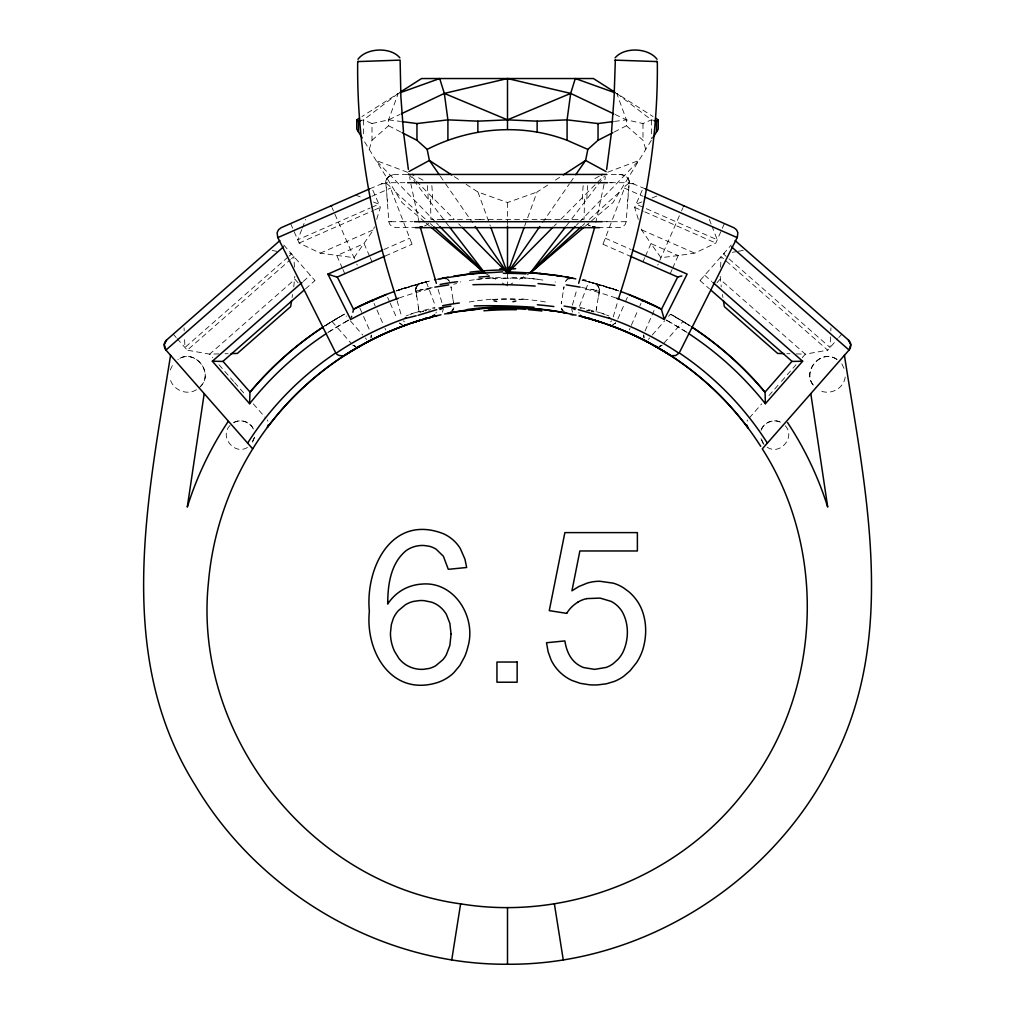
<?xml version="1.0" encoding="UTF-8"?>
<svg xmlns="http://www.w3.org/2000/svg" width="1015" height="1015" viewBox="0 0 1015 1015"><rect width="100%" height="100%" fill="white"/><g stroke="black" fill="none" stroke-linecap="round" stroke-linejoin="round"><path stroke-width="0.75" stroke-dasharray="5 3.75" d="M371.084 337.488L371.287 334.988M416.581 296.482L416.201 287.359L415.807 288.577L417.66 285.126L421.644 283.02M584.513 199.143L584.082 219.392L572.739 219.405M720.181 276.245L721.234 286.877M720.599 267.173L721.081 256.579L827.707 350.175L837.844 338.629M830.524 336.929L830.042 347.511L723.429 253.915L726.41 253.382M830.803 330.877L830.942 327.845M598.101 227.639L619.264 227.588L622.817 226.561L625.088 224.619L626.103 222.031L629.237 182.7A5.773 5.709 3.8 0 0 628.932 180.239L628.209 178.78A8.285 8.209 2.5 0 0 626.547 176.953A10.036 9.947 1.5 0 0 624.872 175.836A12.497 12.396 0.5 0 0 619.01 174.466L607.655 174.44M371.3 336.193L371.312 335.305L370.932 337.995M627.46 202.239L627.651 199.803M628.069 194.918L628.285 192.482M643.713 334.925L643.916 337.488M628.742 187.597L628.983 185.149M292.092 297.509L292.574 294.477M293.766 286.877L294.819 276.245M563.591 289.364L564.01 286.725L561.27 303.815L561.904 299.869M598.419 296.482C600.296 291.584 599.573 283.997 593.344 283.02M591.872 289.478L599.256 291.191A7.092 7.08 -74.5 0 0 594.092 283.21A7.092 7.08 -75 0 1 599.256 291.191L595.856 312.315L596.719 307.038M604.889 179.795L605.384 176.813M604.077 184.235L595.83 222.488M845.178 376.996C843.909 389.088 828.773 396.319 818.559 389.709M254.562 437.148L251.01 444.583M443.301 309.296L442.4 312.138M435.917 313.191L436.285 312.138M572.371 305.147L576.888 289.377M613.263 316.908L617.894 300.757M254.499 437.541L252.024 443.339M369.244 149.395L371.998 140.273L371.998 123.551L363.649 119.859L361.074 120.506M290.607 223.566L299.159 243.054L320.258 253.154L354.007 257.709L373.482 229.796L374.395 226.814M376.692 219.341L380.346 207.415L371.795 187.927M170.19 370.082L173.172 363.839M524.692 225.952L537.049 192.025L548.861 184.349M371.998 140.273L388.555 125.746L388.555 119.859L398.248 93.405L361.949 116.547M579.476 306.34L588.637 282.119M603.1 243.879L625.316 185.999L628.222 183.753L631.926 183.271L645.236 188.815M747.078 421.2L747.7 419.944M301.721 229.58L297.725 239.806L370.221 207.986M302.28 228.121L305.705 219.354M761.085 430.284C763.711 422.075 774.432 418.18 781.715 422.824M453.87 307.723L450.749 312.239M638.321 219.354L634.654 207.415L643.206 187.927M617.831 319.014L624.821 303.13M625.443 301.683L627.359 297.344M642.952 261.794L644.791 257.594M645.413 256.199L650.945 243.613L641.518 229.796L640.605 226.802M629.275 329.976L629.985 328.365M631.33 325.295L638.042 309.981M639.818 305.959L640.947 303.384M657.733 265.143L658.189 264.078M659.801 260.411L680.063 214.254M681.522 210.93L682.879 207.859M645.083 330.979L651.427 316.528M652.061 315.081L655.233 307.862M670.192 273.758L672.044 269.559M672.653 268.163L678.185 255.564L694.742 253.154L715.841 243.054L724.393 223.566M407.345 174.44L395.99 174.44A12.497 12.396 -0.5 0 0 390.128 175.823A10.036 9.947 -1.5 0 0 388.453 176.94A8.285 8.209 -2.5 0 0 386.791 178.78L386.068 180.239A5.773 5.709 -3.8 0 0 385.763 182.7L386.258 187.597M386.385 179.49L386.22 179.858A5.849 5.785 -3.2 0 0 385.763 182.7L405.886 182.7M761.618 429.002C764.726 422.088 773.658 418.852 780.484 422.177M651.351 140.298L613.022 202.556L590.184 221.993M542.518 222.628L569.453 183.766M570.341 182.472L574.833 176.001M566.383 225.838L604.572 176.026M416.822 286.167L418.624 284.289L417.66 285.126M200.475 386.423C214.546 372.619 194.69 348.221 178.323 359.221M230.062 425.45C218.796 436.488 234.693 456.014 247.787 447.209M648.357 339.441L649.613 338.008M652.264 334.975L664.622 320.892M668.631 316.337L670.496 314.206L690.365 326.031A339.974 337.462 -48.7 0 0 670.56 314.13L683.044 321.412A338.49 337.018 -48.7 0 1 688.817 325.028M700.261 280.305L731.219 245.034M664.115 342.981L683.044 321.412L690.365 326.031M716.92 282.83L720.041 279.265L805.339 354.146L827.707 350.175M749.248 418.053L761.707 403.843M768.977 395.558L780.408 382.541M781.448 381.361L795.988 364.791M802.231 357.699L805.339 354.146L796.115 353.905M838.821 337.513L841.74 334.189M199.08 387.793C215.738 374.56 194.994 347.244 177.866 359.589M565.38 281.561L567.398 279.404A7.092 7.08 -78.5 0 0 564.759 282.817M576.279 225.343L578.474 223.059M579.578 221.93L638.942 160.459L607.439 172.296M610.586 321.882L611.614 320.816M554.139 226.091L556.36 223.846M560.8 219.367L596.338 183.499M597.442 182.383L602.999 176.775M582.344 225.749L584.665 223.643M589.309 219.418L619.493 192.025M613.758 324.318L612.768 324.737L615.61 322.96L612.768 324.737L613.834 324.28M615.61 322.96L615.103 323.43M428.901 223.249L427.049 224.67A16.925 16.608 1.1 0 1 424.765 225.914A19.095 18.689 0 0 0 425.222 225.647A16.697 16.367 0.6 0 0 427.531 224.353M288.019 257.036L184.958 347.511L184.476 336.929M289.212 255.996L291.571 253.915L288.59 253.382M177.156 338.629L187.293 350.175L290.366 259.7M291.546 258.66L293.919 256.579L294.401 267.173M303.219 281.459L310.298 275.243M305.452 288.932L314.98 280.571M585.389 226.091L588.992 223.021M398.248 93.405L363.649 119.859L363.649 135.579M555.421 180.086L560.673 176.673M328.822 331.918L347.612 320.677M326.183 325.028A338.49 337.018 48.7 0 1 331.956 321.412L344.428 314.117A339.974 337.462 48.7 0 0 324.648 326.043L344.428 314.117L346.369 316.337M324.635 326.031L337.741 317.936M660.562 345.988L661.526 345.481M502.184 282.995L507.5 286.014L512.816 282.995M519.464 279.201L530.109 273.149M599.269 176.204L591.961 180.188M347.485 320.753L348.145 320.385M348.018 320.448L348.944 319.941M196.441 389.709C186.227 396.319 171.091 389.088 169.822 376.996M233.285 422.824C240.568 418.18 251.289 422.075 253.915 430.284M614.265 131.975L626.445 125.746L626.445 119.859L616.752 93.405L653.051 116.547M371.998 123.551L388.555 119.859L399.986 114.429M615.014 114.429L626.445 119.859L642.99 123.551L651.351 119.859L655.208 120.836M369.764 188.815L383.074 183.271L386.778 183.753L389.684 185.999L411.9 243.879M371.947 196.288L390.775 188.029M371.668 207.352L378.925 204.167L373.076 201.884M299.159 243.054L373.101 210.6M374.548 209.953L380.346 207.415M320.258 253.154L373.482 229.796M383.898 249.538L409.743 238.195M385.383 255.945L412.039 244.247M406.089 315.931L408.499 315.005M641.924 201.884L636.075 204.167L717.275 239.806L712.149 226.662M652.138 197.9L659.446 195.058M409.768 314.548L412.242 313.66M658.963 346.458L661.285 345.62M396.586 290.798L426.249 281.815A334.214 332.958 -23.7 0 0 396.814 290.607L399.047 289.846M466.139 184.349L477.951 192.025L507.5 202.556L537.049 192.025M234.516 422.177C241.342 418.852 250.274 422.088 253.382 429.002M396.421 290.95L426.249 281.815L425.145 282.119M415.275 312.607L435.004 307.393M382.312 183.423L381.196 183.804L386.157 183.525M418.282 307.038L419.144 312.315L416.023 291.115M415.744 291.191A7.105 7.092 -72.4 0 1 420.908 283.21A7.105 7.105 0 0 0 415.731 291.191L423.141 289.491L421.606 289.808M421.935 282.944L423.192 282.614M422.671 282.754L423.851 282.449M424.663 282.233L431.984 280.457M420.616 311.922L419.918 312.1L423.547 311.224L421.745 311.656M429.002 289.085L428.267 289.262A327.109 325.815 -23.7 0 0 399.415 297.89M426.884 281.675L428.33 281.32M417.799 290.671L420.933 289.96M628.843 183.525L633.804 183.804L631.14 183.208L632.688 183.423M425.957 288.894L433.392 287.41L431.997 287.676M428.178 288.438L429.383 288.197M732.373 252.329L736.839 251.542M738.324 251.276L745.784 249.944M469.196 302.013L474.5 301.138M469.349 280.432L485.081 278.338L503.3 277.311M477.481 300.681L492.009 299.108M476.568 279.328L490.892 277.856M614.481 121.407L626.445 119.859M218.885 353.905L209.661 354.146L187.293 350.175M225.038 353.753L228.121 353.677M546.095 219.456L572.777 219.405M610.472 182.7L629.237 182.7A5.849 5.785 3.2 0 0 628.78 179.858M479.511 219.468L546.527 219.456M401.293 221.714L412.902 221.701M606.602 221.714L613.707 221.714M390.864 221.714L402.676 221.714M612.324 221.714L626.128 221.714M416.899 227.639L395.736 227.588L392.183 226.561L389.912 224.619L388.897 222.031L386.258 187.597M609.114 182.7L612.108 182.7M480.006 219.468L442.223 219.405M602.098 221.701L608.061 221.714M388.872 221.714L391.435 221.714M442.261 219.405L430.918 219.392L430.487 199.143M786.879 353.677L789.962 353.753M511.788 277.311L529.906 278.326L545.575 280.419M521.405 298.994L523.283 299.12M524.159 277.856L538.432 279.328M523.271 299.12L537.519 300.681M388.555 119.859L400.519 121.407M540.513 301.138L545.804 302.013M272.198 250.477L279.645 251.796M581.608 287.41L589.043 288.894M579.996 307.393L599.725 312.607M587.013 310.26L589.512 310.806L588.751 310.628M593.394 289.808L594.067 289.96M582.001 280.229L584.056 280.698M583.054 280.47L592.189 282.69M593.889 311.808L591.453 311.237L594.765 312.024M597.721 290.798L598.723 291.051M587.431 281.51L589.855 282.119M585.998 289.085L586.784 289.275A326.982 325.688 23.7 0 1 615.597 297.89M589.334 281.98L590.337 282.233M591.149 282.449L593.065 282.944M595.615 283.604L599.028 284.555M602.428 285.545L615.953 289.846M618.579 290.95L588.751 281.815A334.113 332.844 23.7 0 1 618.186 290.62M602.758 313.66L605.232 314.548M612.591 288.717L618.414 290.798M353.474 345.481L356.037 346.458M606.501 315.005L608.911 315.931M407.561 172.296L376.058 160.459L435.422 221.93M401.09 324.242L402.232 324.737L399.732 323.29M355.555 195.058L362.863 197.9M624.225 188.029L643.053 196.288M634.654 207.415L643.345 211.234M644.804 211.869L715.841 243.054M641.518 229.796L694.742 253.154M605.257 238.195L631.102 249.538M602.961 244.247L629.617 255.945M353.715 345.62L354.438 345.988M388.555 125.746L400.722 131.975M423.039 180.188L415.731 176.204M836.677 359.221C820.31 348.221 800.454 372.619 814.525 386.423M767.213 447.209C780.307 456.014 796.204 436.488 784.938 425.45M666.056 319.941L666.855 320.385M666.728 320.309L686.178 331.918M484.891 273.149L495.523 279.201M837.134 359.589C820.006 347.244 799.262 374.56 815.92 387.793M454.327 176.673L459.579 180.086M587.469 224.353L587.951 224.67A16.925 16.608 -1.1 0 0 590.235 225.914A19.095 18.689 0 0 1 589.778 225.647A16.697 16.367 -0.6 0 1 587.469 224.353L586.099 223.249M399.39 322.96L401.648 324.521M616.752 93.405L651.351 119.859L651.351 138.725M424.803 221.993L401.978 202.556L363.649 140.298M426.008 223.021L429.611 226.091M704.702 275.243L711.781 281.459M700.02 280.571L709.548 288.932M626.445 125.746L642.99 140.273L645.756 149.395M395.495 192.025L425.678 219.418M430.322 223.643L432.644 225.749M564.251 312.239L561.13 307.723M412.001 176.775L415.338 180.137M416.442 181.254L454.2 219.367M458.64 223.846L460.861 226.091M436.513 223.059L438.721 225.343M596.351 284.276L598.203 286.205M403.386 320.816L404.414 321.882M449.62 281.561L447.602 279.404A7.092 7.092 78.5 0 1 450.241 282.83M283.781 245.034L314.739 280.305M350.378 320.892L362.736 334.975M365.387 338.008L366.643 339.441M298.08 282.83L294.959 279.265L209.661 354.146L212.769 357.699M331.956 321.412L350.886 342.981M219.012 364.791L233.552 381.361M234.592 382.541L246.023 395.558M253.293 403.843L265.752 418.053M173.261 334.189L176.179 337.513M763.99 444.583L760.438 437.148M408.512 173.54L448.605 225.838M440.167 176.001L444.659 182.472M445.547 183.766L472.483 222.628M841.828 363.839L844.81 370.082M267.3 419.944L267.922 421.2M762.976 443.339L760.501 437.541M579.121 313.254L578.816 312.48M572.6 312.138L571.699 309.296M369.587 256.199L364.068 243.613L336.815 255.564L342.347 268.163M370.196 257.607L372.048 261.794M387.641 297.344L389.557 301.683M390.179 303.13L397.17 319.014M332.121 207.859L333.478 210.93M334.937 214.254L355.199 260.411M356.811 264.078L357.267 265.143M374.053 303.384L375.182 305.959M376.958 309.981L383.67 325.295M385.015 328.365L385.725 329.976M342.956 269.559L344.808 273.758M359.767 307.862L362.939 315.081M363.573 316.528L369.917 330.979M709.295 219.354L711.578 225.203M426.363 282.119L435.524 306.34M477.951 192.025L490.308 225.952M438.112 289.377L442.629 305.147M397.106 300.757L401.737 316.908M419.17 222.488L410.923 184.235M409.616 176.813L410.111 179.795M453.096 299.869L453.73 303.815L450.99 286.725L451.409 289.364M722.426 294.477L722.908 297.509M644.068 337.995L643.688 335.229L643.7 336.193M386.715 192.482L386.931 194.918M387.349 199.803L387.54 202.239M184.058 327.845L184.197 330.877M642.99 123.551L642.99 140.273M507.5 202.556L507.5 224.518M507.5 273.149L507.5 286.014M662.3 345.087A8.97 5.989 -60 0 1 659.763 346.255M667.781 320.918A333.009 330.433 -48.7 0 1 687.142 332.565M411.506 313.876A23.599 0.749 -18.1 0 1 414.64 312.772M433.722 308.509A33.064 3.882 -19.1 0 1 434.813 308.256M600.36 312.772A23.599 0.749 18.1 0 1 603.494 313.876M580.187 308.256A33.064 3.882 19.1 0 1 581.278 308.509M512.702 268.023A112.132 1.078 11.8 0 1 515.201 268.556M441.182 279.1A113.401 3.756 -8.6 0 1 437.579 279.442M505.216 268.062A113.591 1.117 -11.8 0 1 507.335 267.617M591.593 282.195A119.91 1.561 11.2 0 1 591.529 282.297M591.276 282.322A118.146 0.888 12.2 0 1 590.806 282.259M586.556 310.171A119.034 0.812 11 0 1 588.345 310.552M428.673 310.171A119.009 0.85 -10.9 0 1 430.728 309.74M590.527 289.186A123.538 0.939 10.5 0 1 592.265 289.554M595.97 290.404A123.538 0.939 10.5 0 1 596.477 290.569M419.652 290.15A123.551 0.723 -10.9 0 1 421.301 289.783M427.81 288.603A123.538 0.799 -10.8 0 1 431.413 287.867M453.68 284.162A125.175 1.231 -10.2 0 1 456.623 283.604M596.655 290.1A125.162 1.687 9.6 0 1 596.186 290.15M422.341 311.377A119.034 0.913 -10.8 0 1 423.09 311.186M492.58 299.425A45.865 8.653 0.2 0 1 520.758 299.4M492.859 299.577A45.776 8.526 -0.2 0 1 522.585 299.488M503.694 278.199A48.809 8.627 0.3 0 1 522.598 278.694M460.721 281.904A86.288 2.398 -7.5 0 1 460.303 281.942M492.377 278.694A48.809 8.627 -0.3 0 1 511.395 278.199M555.535 282.043A86.097 2.411 7.5 0 1 555.129 282.018M355.225 346.255A8.97 6.014 59.9 0 1 352.687 345.1M327.858 332.565A333.009 330.433 48.7 0 1 347.219 320.918M586.797 199.042A322.402 274.837 -71.8 0 1 587.71 185.618M431.844 185.605A322.402 279.315 70.9 0 1 432.72 199.244M619.01 174.517A11.901 11.812 0 0 1 626.585 176.889M626.534 176.953A8.145 8.069 1.9 0 1 628.425 179.122M427.29 185.618A322.402 274.837 71.8 0 1 428.203 199.042M582.28 199.244A322.402 279.315 -70.9 0 1 583.156 185.605M388.415 176.889A11.901 11.812 0 0 1 395.99 174.517M386.575 179.122A8.145 8.069 -1.9 0 1 388.466 176.953M402.866 288.565L398.248 290.112L426.249 281.815L402.866 288.565M426.249 310.628L425.475 310.806L426.249 310.628M678.185 255.564L660.993 257.709L650.945 243.613L678.185 255.564M598.165 284.314L588.751 281.815L616.752 290.112L598.165 284.314M452.335 310.856A7.092 7.08 78.2 0 0 453.705 308.395A7.092 7.092 78.8 0 1 452.335 310.856M561.295 308.395A7.092 7.08 -78.2 0 0 562.665 310.856A7.092 7.092 -78.8 0 1 561.295 308.395"/><path stroke-width="1.5" d="M615.344 60.037L614.113 96.894L611.512 131.861M656.337 61.395L657.314 61.585C658.354 142.392 643.548 222.666 618.325 299.26M712.961 282.487L802.649 361.226L765.386 403.691L765.094 392.539M611.36 133.371L606.64 169.378M615.268 92.873L575.302 78.536L570.671 93.405L567.081 119.859L567.081 140.298L587.837 149.395L598.038 140.273L612.92 132.673M353.512 309.613L352.865 312.239M170.571 355.313C148 497.261 113.325 654.688 195.197 785.217C259.193 893.327 381.399 965.087 507.5 964.25C641.975 965.24 771.768 883.38 831.729 763.483C898.909 636.253 865.199 489.623 844.429 355.313M204.193 393.617L187.293 507.081C196.77 476.796 210.587 447.869 228.185 421.453M291.61 300.554L290.658 306.632L237.345 353.436L231.192 353.588M451.751 959.822L460.607 903.87C309.702 883.278 192.546 734.162 208.43 582.661C212.503 534.398 228.375 487.251 254.283 446.334A304.348 301.886 48.7 0 1 348.83 352.738M268.277 424.879L267.414 427.252L270.853 422.849A302.356 300.973 48.7 0 1 354.032 349.541M249.931 392.45L249.614 403.691L254.854 397.258A333.009 330.433 48.7 0 1 326.602 333.389M587.837 149.395L585.604 160.459L575.733 174.707M594.384 228.337L578.652 283.325M351.647 316.376L351.406 317.2M475.172 226.523L507.5 273.149L524.146 227.436M357.965 59.263C366.542 47.743 390.686 46.728 399.859 57.83M615.141 57.83C624.314 46.728 648.458 47.743 657.035 59.263M642.026 300.935L642.368 300.136L645.997 301.747M683.45 206.553L683.806 205.74M620.406 291.394A334.214 332.958 23.7 0 1 661.488 309.258L677.665 277.032L630.264 256.224M616.435 298.182A326.982 325.688 23.7 0 1 657.974 316.134L664.317 319.484L687.104 274.113L632.535 250.172M679.695 352.015L737.309 237.307L737.867 232.663L736.522 229.809L733.997 227.779L645.4 188.892M652.823 137.9L658.24 129.108L658.24 119.859L655.589 118.171M490.841 227.436L507.5 273.149L539.815 226.523M565.431 227.081L530.109 273.149L584.183 227.106M691.634 326.881A339.974 337.462 -48.7 0 1 764.955 392.196L791.979 361.302L710.69 289.935M434.572 315.183L433.976 315.741M369.397 340.532L367.531 341.941A300.11 300.11 0 0 1 406.85 324.686L406.711 324.724M575.175 226.485L530.109 273.149L581.189 226.802M508.604 272.033L553.023 227.208M279.874 240.593L166.536 340.076L164.24 344.415L165.851 349.934L252.659 448.833M283.375 246.962L165.94 350.048A7.092 7.092 0 0 1 166.6 340.038M249.614 403.691L212.351 361.226L302.039 282.487M304.31 289.935L222.97 361.327L250.083 392.12A339.974 337.462 48.7 0 1 323.366 326.881M653.926 120.506L656.502 121.166L658.24 119.859M368.356 341.433L348.805 352.687M563.3 174.961L585.604 160.459L606.069 171.548M362.177 137.9L356.76 129.108L356.76 119.859L359.411 118.171M400.418 92.022L421.58 78.536L593.42 78.536L614.582 92.022M344.58 355.288L345.481 354.793A298.841 297.611 -23.7 0 1 431.248 317.149L433.392 316.185L432.073 316.87M354.844 349.02L356.519 348.043M601.324 175.024L602.339 174.44M356.925 347.802L357.762 347.32M358.181 347.079L359.018 346.597M359.45 346.369L360.706 345.658M396.675 299.26C371.452 222.666 356.646 142.392 357.686 61.585L358.663 61.395M403.488 131.861L400.887 96.894L400.113 60.126L357.686 61.585M408.918 171.548L429.396 160.459L451.7 174.961M384.736 256.224L337.31 277.044L353.524 309.271L359.424 306.264M359.132 306.416L386.385 294.452M360.312 345.861L358.777 346.394M360.617 305.693L363.002 304.538M401.42 113.756L444.329 93.405L507.5 78.536L570.671 93.405L613.58 113.756M365.4 303.409L367.798 302.292M369.003 301.747L372.632 300.136L372.974 300.935M402.08 132.673L416.962 140.273L427.163 149.395C470.161 127.332 521.659 123.043 567.081 140.298M369.6 188.892L281.066 227.753L278.478 229.809L277.108 232.739L277.691 237.307L335.305 352.015M277.831 237.599L370.5 196.923M398.565 298.182A326.982 325.688 -23.7 0 0 357.026 316.134L350.683 319.484L327.896 274.113L382.465 250.172M570.671 93.405L507.5 119.859L477.862 121.166L447.907 119.859L416.962 123.551L402.003 121.61M657.314 61.585L614.887 60.126M399.72 92.873L439.698 78.536L444.329 93.405L447.907 119.859L447.907 140.298M411.367 323.138L415.287 321.844M413.498 322.427L414.818 321.996M681.852 275.915L678.045 277.019M415.072 321.907L415.782 321.679M415.604 321.742L416.277 321.514M416.125 321.565L416.797 321.362M416.657 321.4L421.035 320.042M436.704 309.664L418.04 315.322M418.726 320.753L419.753 320.435M406.584 324.775L404.478 325.092M420.908 320.08L422.405 319.636M422.709 319.547L427.15 318.279M343.59 355.643C343.958 355.922 337.196 356.278 336.079 353.22A305.515 304.31 -23.7 0 1 406.063 318.114A24.22 3.502 -24.7 0 1 404.744 318.355M427.011 318.317L427.822 318.088M427.759 318.101L431.235 317.175A298.74 297.496 -23.7 0 0 345.481 354.806M429.7 317.581L430.55 317.352M430.982 317.238L431.654 317.061M431.426 317.124L432.124 316.934M432.39 316.87L434.471 316.337M356.76 119.859L358.498 121.166L361.074 120.506M434.433 316.35L436.057 315.944M436.031 315.957L437.808 315.525M416.175 315.779L405.493 318.393M437.833 315.513L440.941 314.79M444.57 313.99L452.639 312.379M437.998 279.125L470.782 273.872L502.653 271.88M586.708 598.609L600.093 598.101L611.144 601.388A27.443 27.443 0 0 1 617.475 605.892A29.042 29.042 0 0 1 622.398 612.058C629.084 624.2 628.793 639.78 622.956 652.201A32.962 32.962 0 0 1 618.135 659.204L613.238 663.658A28.788 28.788 0 0 1 606.196 667.426L594.6 669.367L583.752 667.591A26.365 26.365 0 0 1 575.911 663.1C569.275 657.669 566.129 649.169 564.873 640.922L546.514 642.749L548.125 651.833L551.107 659.966A42.579 42.579 0 0 0 558.187 670.408A44.723 44.723 0 0 0 561.244 673.414A42.871 42.871 0 0 0 571.978 680.456L580.301 683.349L589.563 684.795A67.333 67.333 0 0 0 597.607 684.897L606.323 683.818L614.303 681.433A44.241 44.241 0 0 0 623.794 676.218L630.049 670.801L636.583 662.605A53.757 53.757 0 0 0 642.685 649.968C646.86 636.646 646.847 621.7 641.442 608.721A45.447 45.447 0 0 0 635.479 598.672L633.969 596.858A50.027 50.027 0 0 0 628.957 591.846L623.476 587.799A41.755 41.755 0 0 0 613.415 583.194L599.789 581.252A43.594 43.594 0 0 0 587.279 583.079L578.652 586.632L571.94 590.819L579.87 550.967L637.382 550.967L637.382 532.609L564.873 532.609L549.267 610.624L566.7 613.377M448.351 313.204A7.092 7.08 78.2 0 0 450.761 312.239A7.092 7.092 78.8 0 1 448.351 313.204L449.582 312.963M442.324 278.237L442.185 278.262A7.092 7.092 78.5 0 1 446.308 278.681M222.666 361.429L212.351 361.226M449.797 312.924L450.673 312.747M443.53 278.009L444.367 277.844M444.735 277.767L445.674 277.603M460.607 903.832C565.583 921.29 677.741 877.48 743.031 793.387C820.792 697.406 828.874 552.934 762.303 448.871L849.149 349.934L850.76 344.491L848.464 340.076L735.126 240.593M451.776 312.531L454.136 312.1M446.562 277.425L448.11 277.146M452.982 312.315L457.169 311.567M434.864 287.144L448.732 284.872M439 308.053L450.901 306.086M454.568 312.024L488.126 307.951M457.778 311.465L459.059 311.25M459.744 311.148L461.203 310.907M456.344 275.776L461.888 274.964M461.965 310.793L467.205 310.032M462.942 274.824L468.778 274.088M444.329 93.405L507.5 119.859L537.138 121.166L567.081 119.859L598.038 123.551L612.984 121.61M470.047 273.948L473.256 273.606M474.957 309.093L479.473 308.636M471.366 273.796L483.724 272.692M802.649 361.226L792.334 361.429M671.41 355.643L675.533 355.58L678.921 353.22A305.515 304.31 23.7 0 0 608.937 318.114A24.22 3.502 24.7 0 0 610.256 318.355M414.45 221.701L602.098 221.701M408.119 174.44L606.881 174.44M407.599 182.687L607.592 182.687M415.389 227.639L599.624 227.639M610.523 325.092L608.289 324.724M508.299 271.855L540.335 273.466M783.808 353.588L777.655 353.436L724.342 306.632L723.39 300.554M517.993 307.507L542.505 309.372M529.056 272.553L554.989 275.23M531.314 272.692L535.654 273.035M531.111 308.256L533.027 308.408M534.892 308.573L555.091 311.123M539.777 273.403L559.341 275.877M543.634 309.499L547.808 310.044M548.772 310.171L549.673 310.298M550.561 310.425L553.771 310.907M555.916 275.37L557.692 275.623M566.269 284.872L580.136 287.144M564.099 306.086L576 308.053M557.692 275.623L566.801 277.133M554.507 311.021L558.643 311.707M555.89 311.25L557.172 311.465M557.781 311.567L559.417 311.846M336.98 277.032L333.237 275.953M558.643 311.707L560.826 312.1M559.912 311.935L563.934 312.671M566.256 277.032L568.007 277.349M567.233 277.209L568.387 277.425M561.232 312.176L562.335 312.366M567.994 277.349L575.771 278.871M568.717 277.488L570.24 277.767M562.957 312.493L566.649 313.204A7.092 7.092 -78.8 0 1 564.239 312.239A7.092 7.08 -78.2 0 0 566.649 313.204M564.315 312.747L565.418 312.963M572.422 278.186L572.815 278.262A7.092 7.08 -78.5 0 0 568.692 278.681M566.167 313.115L573.031 314.561M609.507 318.393L578.296 309.664M656.223 346.394L655.55 346.369M578.943 315.944L579.603 316.109M579.464 316.071L580.567 316.35M580.821 316.414L582.369 316.807M582.927 316.946L582.039 316.452M582.229 316.553L587.241 318.101M583.105 316.946L583.866 317.2M584.285 317.314L585.3 317.581M585.249 317.568L586.911 318.012A7.092 7.08 -74.3 0 0 589.791 318.228M587.178 318.088L588.307 318.406M588.548 318.469L589.512 318.748M589.411 318.71L591.199 319.23M591.098 319.192L593.559 319.928M593.344 319.865L594.473 320.194M594.156 320.106L595.386 320.474M595.247 320.435L596.021 320.677M595.767 320.6L598.343 321.4M598.203 321.362L598.875 321.565M608.353 324.749L608.226 324.711A300.11 300.11 0 0 1 647.469 341.941L645.603 340.532M598.723 321.514L599.396 321.742M599.218 321.679L600.639 322.136M600.436 322.072L601.083 322.288M602.25 322.668L601.4 322.389M332.184 275.598L327.896 274.113M602.491 322.757L603.684 323.151M628.615 294.452L654.383 305.693M670.484 355.313L669.583 354.831A298.841 297.611 23.7 0 0 583.752 317.149A298.74 297.496 23.7 0 1 669.519 354.806L669.583 354.831M644.5 196.923L737.169 237.599M647.202 302.292L655.868 306.416M654.751 345.887L654.294 345.658M655.576 306.264L661.476 309.245M646.644 341.433L666.195 352.687M655.982 346.597L656.819 347.079M657.238 347.32L658.075 347.802M412.661 174.44L413.676 175.024M658.481 348.043L659.319 348.538M659.737 348.779L660.562 349.274M581.024 315.741L580.428 315.183M430.817 227.106L484.891 273.149L449.569 227.081M731.625 246.962L849.06 350.048A7.092 7.092 0 0 0 848.4 340.038L848.464 340.076M433.811 226.802L484.891 273.149L439.812 226.485M461.977 227.208L506.384 272.033M765.386 403.691L760.146 397.258A333.009 330.433 -48.7 0 0 688.398 333.389M744.642 423.483L746.596 426.021M747.078 426.655L748.042 427.937L746.736 424.942M439.267 174.707L429.396 160.459L427.163 149.395M787.539 422.545C804.794 448.655 818.356 477.202 827.707 507.081L810.807 393.617M331.195 205.74L331.55 206.553M664.317 319.484L661.476 309.55M436.349 283.325L420.616 228.337M554.393 903.87L563.249 959.822M408.36 169.378L403.64 133.371M656.502 121.166L656.502 131.937M598.038 123.551L598.038 140.273M537.138 121.166L537.138 131.937M507.5 78.536L507.5 129.108M507.5 226.091L507.5 273.149M507.5 907.55L507.5 964.212M477.862 121.166L477.862 131.937M416.962 123.551L416.962 140.273M358.498 121.166L358.498 131.937M692.23 327.261A338.49 337.018 -48.7 0 1 764.917 392.12M678.984 352.725A311.313 308.915 -48.7 0 1 767.365 443.111M666.17 352.738A304.348 301.886 -48.7 0 1 760.717 446.334M660.968 349.541A302.356 300.973 -48.7 0 1 744.135 422.849M574.16 308.332A19.957 3.02 7.7 0 1 573.881 308.217M575.137 309.499A31.224 4.365 8.8 0 1 572.003 308.205M441.119 308.217A19.957 3.02 -7.7 0 1 440.84 308.332M442.997 308.205A31.224 4.365 -8.8 0 1 439.863 309.499M493.975 300.833A112.449 0.939 12.3 0 1 496.678 301.43M528.536 309.677A66.343 8.653 2.3 0 1 541.896 310.983M526.937 308.344A68.424 12.726 0.7 0 1 531.454 308.674M467.23 309.512A68.246 14.121 0.2 0 1 527.914 307.723M432.377 315.919A106.626 4.415 -7.9 0 1 434.686 315.132M451.193 312.861A116.801 1.675 -11.3 0 1 447.209 313.559M428.013 318.038A7.092 7.08 74.4 0 1 425.196 318.228M512.918 301.709A113.617 0.952 -12.3 0 1 515.874 301.062M448.655 313.635A107.615 3.375 -9 0 1 451.447 313.064M469.641 310.057A65.556 8.831 -2.2 0 1 475.997 309.321M483.939 310.78A68.69 12.396 -0.8 0 1 516.419 309.702M576.089 315.107A113.832 3.108 9.4 0 1 570.963 314.548M584.285 317.137A116.091 0.977 12.3 0 1 583.815 317.086M511.281 267.719A112.132 1.078 11.8 0 1 511.738 267.82M566.992 277.78A112.944 3.768 8.6 0 1 569.999 278.364M469.958 272.198A77.356 18.169 0 0 1 508.414 269.939M436.057 279.582A113.401 3.756 -8.6 0 1 434.572 279.709M508.172 267.44A113.591 1.117 -11.8 0 1 508.959 267.262M479.004 277.082A77.216 12.523 -1.3 0 1 489.205 276.334M582.991 279.772A110.762 4.238 8.1 0 1 585.934 280.521M537.354 304.754A76.658 6.09 3.7 0 1 553.847 306.543M474.259 305.946A78.257 9.998 1.7 0 1 534.08 307.304M442.629 305.718A76.658 9.084 -2 0 1 459.338 303.003M538.026 283.578A79.551 6.103 3.7 0 1 554.913 285.367M472.927 284.72A81.352 10.213 1.6 0 1 535.184 286.078M440.129 284.492A79.538 9.249 -1.9 0 1 457.473 281.726M488.443 308.865A50.344 6.534 0.6 0 1 525.707 309.22M466.037 310.565A89.713 2.144 -6.3 0 1 461.685 310.882M490.017 308.649A50.42 7.092 -0.4 0 1 527.749 308.56M553.644 310.92A89.612 2.157 6.3 0 1 549.305 310.615M499.862 268.747A91.54 0.685 8.6 0 1 502.717 269.191M503.402 273.314A58.071 8.069 0.5 0 1 525.821 273.885M458.361 275.826A91.743 2.271 -6.2 0 1 453.794 276.105M512.918 269.051A91.743 0.66 -8.7 0 1 515.683 268.62M561.79 276.169A91.553 2.309 6.2 0 1 557.248 275.902M250.083 392.12A338.49 337.018 48.7 0 1 322.77 327.261M247.635 443.111A311.313 308.915 48.7 0 1 336.016 352.725M353.524 309.245A334.113 332.844 -23.7 0 1 394.581 291.406M566.662 613.365A33.482 33.482 0 0 1 577.966 602.123M577.954 602.098A28.737 28.737 0 0 1 586.708 598.622M387.755 601.311L387.717 604.103C393.236 595.488 401.762 588.84 411.608 585.947A43.848 43.848 0 0 1 421.923 584.082C454.618 581.037 476.707 617.564 467.864 646.923A56.942 56.942 0 0 1 464.692 656.591L459.897 665.447L453.768 672.767A42.44 42.44 0 0 1 446.359 678.451A43.734 43.734 0 0 1 437.884 682.423C392.044 697.115 365.108 652.341 369.358 611.296C365.096 567.068 392.247 513.692 443.504 533.763A38.113 38.113 0 0 1 452.969 539.853A37.986 37.986 0 0 1 460.252 548.43L464.946 559.151L466.659 567.486L448.3 569.326L443.39 556.271L436.158 549.216A23.891 23.891 0 0 0 429.167 546.235L423.94 545.486A30.97 30.97 0 0 0 420.362 545.537A27.925 27.925 0 0 0 406.431 550.409C391.321 562.424 387.958 583.118 387.755 601.311M451.053 634.172L449.873 645.413L446.334 654.751A29.854 29.854 0 0 1 442.667 659.902L435.816 665.675A25.54 25.54 0 0 1 429.231 668.441L423.407 669.329A29.701 29.701 0 0 1 405.962 664.838A28.877 28.877 0 0 1 398.844 658.316L394.619 651.465A42.668 42.668 0 0 1 390.445 633.144L391.346 624.568L393.3 618.49A29.334 29.334 0 0 1 398.311 610.687L405.353 604.788A28.471 28.471 0 0 1 413.511 601.413L419.55 600.563A37.124 37.124 0 0 1 424.397 600.677L431.857 602.25A26.441 26.441 0 0 1 439.495 606.475L440.624 607.427A29.054 29.054 0 0 1 443.783 610.687A28.268 28.268 0 0 1 446.397 614.456L449.886 623.388L451.053 634.172M517.143 662.034L496.944 662.034L496.944 682.22L517.143 682.22L517.143 662.034M419.576 227.449A19.095 18.714 0.5 0 0 422.24 226.853A19.095 18.689 0 0 1 419.576 227.411M592.773 226.814A19.095 18.689 0 0 0 595.424 227.411A19.095 18.714 -0.5 0 1 592.76 226.853"/></g></svg>
